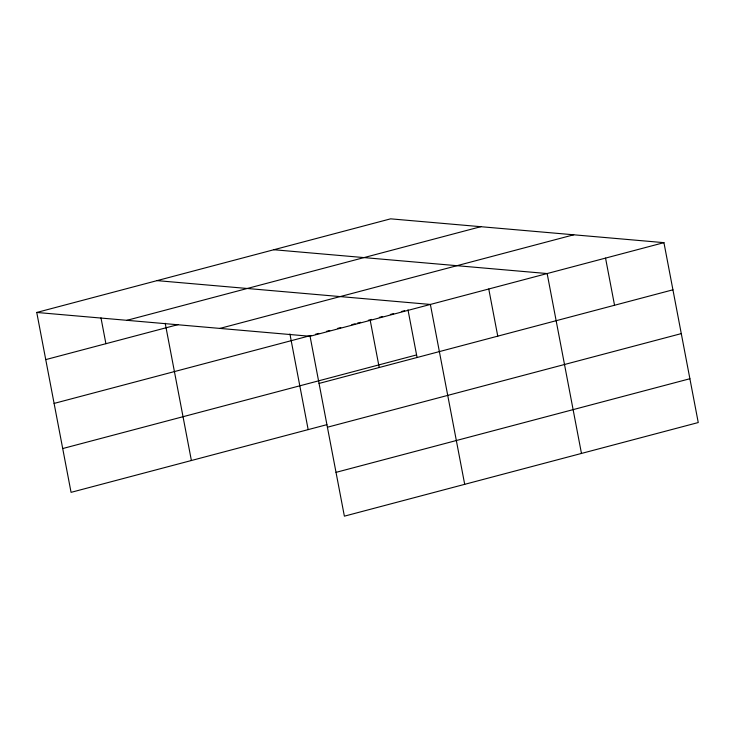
<?xml version="1.0" encoding="UTF-8"?>
<svg xmlns="http://www.w3.org/2000/svg" width="735" height="735" viewBox="0 0 735 735"><rect width="100%" height="100%" fill="white"/><g stroke="black" fill="none" stroke-linecap="round" stroke-linejoin="round"><path stroke-width="1.1" d="M36.75 312.458L390.625 218.837L663.935 242.651L698.25 422.542L344.375 516.163L310.06 336.272L36.75 312.458L71.065 492.349L326.891 424.665M126.944 320.313L480.819 226.692M45.745 359.608L178.182 324.576M219.866 328.416L573.741 234.796M54.105 403.414L311.024 335.445M315.434 334.278L318.742 333.405M326.45 331.366L329.758 330.484M337.466 328.444L340.774 327.571M351.789 324.659L355.097 323.786M357.302 323.198L360.609 322.325M368.318 320.285L371.625 319.413M379.333 317.373L382.641 316.5M390.349 314.461L393.657 313.579M401.365 311.539L404.673 310.666M310.06 336.272L663.935 242.651M62.714 448.543L416.589 354.922M319.054 383.431L672.929 289.81M327.406 427.228L681.29 333.607M336.014 472.357L689.899 378.736M273.852 249.735L547.152 273.549L581.468 453.44M157.07 280.623L430.379 304.446L464.695 484.328M605.548 258.104L614.543 305.255M488.766 288.993L497.76 336.152M407.98 309.793L417.011 357.173M370.219 320.359L379.214 367.509M289.912 333.947L308.167 429.617M165.21 323.29L191.385 460.514M100.98 317.869L105.904 343.695"/></g></svg>
